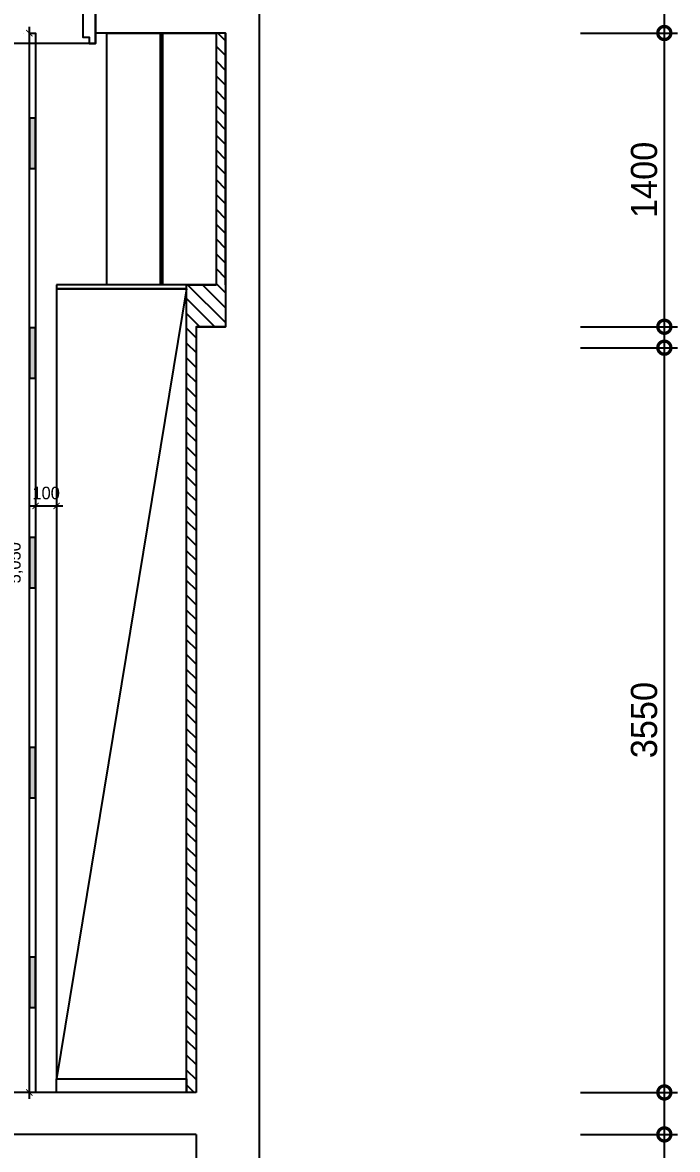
# Model space of a CAD drawing. Header units: millimetres. Extents: x 145965 to 228269, y 99354 to 115204.
# Drawn here: x 204500 to 207623, y 102618 to 107989 of the extents above; entities that cross this region are included whole.
import ezdxf
from ezdxf.enums import TextEntityAlignment as Align

# ---------------------------------------------------------------- set-up
doc = ezdxf.new("R2010")
doc.units = ezdxf.units.MM
doc.header["$LTSCALE"] = 50
doc.linetypes.add('HID', pattern=[2.5, 1.5, -1])
for name, color, linetype in [('06-FUR', 6, 'Continuous'), ('07-DIM WAL', 5, 'Continuous'), ('3.기호.계단선', 30, 'Continuous'), ('FORM(YOURNAME)-1', 1, 'Continuous'), ('FORM(YOURNAME)-11', 1, 'Continuous'), ('RC-LIGHT', 7, 'Continuous'), ('벽1', 2, 'Continuous'), ('틀', 8, 'Continuous')]:
    doc.layers.add(name, color=color, linetype=linetype)
doc.styles.add('HY 울릉도 L', font='')
doc.styles.add('YOURNAME', font='HY울릉도M.TTF')
doc.styles.add('스타일1', font='HY울릉도M.TTF')
doc.styles.get('HY 울릉도 L').set_extended_font_data('HY울릉도L')
doc.dimstyles.new('30', dxfattribs={"dimscale": 30, "dimtxt": 2, "dimasz": 1, "dimexe": 1, "dimexo": 1, "dimgap": 1, "dimtad": 1, "dimdec": 0, "dimrnd": 0.05, "dimdsep": 46, "dimlunit": 6, "dimtxsty": 'HY 울릉도 L', "dimblk": 'ARCHTICK', "dimcen": 2.5, "dimdle": 1, "dimclrd": 133, "dimclre": 133, "dimclrt": 30, "dimadec": 0, "dimazin": 0, "dimtfac": 1, "dimtdec": 0, "dimtix": 1, "dimtmove": 2, "dimatfit": 3, "dimldrblk": 'ARCHTICK', "dimfxl": 1, "dimlwd": -1, "dimlwe": -1, "dimarcsym": 0})
doc.dimstyles.new('50', dxfattribs={"dimscale": 50, "dimtxt": 2.5, "dimasz": 2.5, "dimexe": 1.25, "dimexo": 2, "dimtad": 1, "dimdec": 0, "dimtxsty": '스타일1', "dimblk": 'DOTSMALL', "dimcen": 2.5, "dimclrd": 1, "dimclre": 1, "dimclrt": 2, "dimadec": 0, "dimazin": 0, "dimtfac": 1, "dimtdec": 0, "dimtix": 1, "dimtmove": 0, "dimatfit": 3, "dimldrblk": 'DOTSMALL', "dimfxl": 1.25, "dimarcsym": 0})

# ---------------------------------------------------------------- blocks, each defined once
blk = doc.blocks.new('FORM-ELEVATION')
at = {"layer": 'Defpoints', "color": 158}
blk.add_lwpolyline([(-8309, 33708), (61071, 33708), (61071, -19692), (-8309, -19692)], close=True, dxfattribs=at)
at = {"layer": 'FORM(YOURNAME)-11', "color": 3, "style": 'YOURNAME'}
for tag, height, p in [('1', 450, (71041, -1219)), ('2', 450, (71041, -1863)), ('3', 450, (71041, -3150)), ('4', 450, (71041, -5081)), ('5', 515, (71041, -7398)), ('6', 515, (71041, -9650)), ('7', 515, (71041, -11903)), ('8', 515, (71041, -14155)), ('9', 515, (71041, -16408)), ('10', 515, (66791, -18596)), ('11', 515, (71041, -18660)), ('12', 515, (66791, -20848)), ('13', 515, (71041, -20848))]:
    blk.add_attdef(tag, text='', height=height, dxfattribs=at).set_placement(p, align=Align.MIDDLE_RIGHT)
blk = doc.blocks.new('_DotSmall')
at = {"color": 0, "linetype": 'ByBlock', "const_width": 0.5}
blk.add_lwpolyline([(-0.0625, 0, 1), (0.0625, 0, 1)], format="xyb", close=True, dxfattribs=at)
blk = doc.blocks.new('*D873')
at = {"layer": '07-DIM WAL', "color": 1, "lineweight": -2}
for p, q in [((207160.4, 107939.4), (207622.9, 107939.4)), ((207560.4, 106539.4), (207560.4, 107939.4)), ((207160.4, 106539.4), (207622.9, 106539.4))]:
    blk.add_line(p, q, dxfattribs=at)
at = {"layer": 'Defpoints', "color": 0}
for p in [(207060.4, 107939.4), (207560.4, 107939.4), (207060.4, 106539.4)]:
    blk.add_point(p, dxfattribs=at)
at = {"layer": '07-DIM WAL', "color": 1, "lineweight": -2, "xscale": 125, "yscale": 125, "zscale": 125}
for p, rotation in [((207560.4, 107939.4), 90), ((207560.4, 106539.4), 270)]:
    blk.add_blockref('_DotSmall', p, dxfattribs=dict(at, rotation=rotation))
at = {"layer": '07-DIM WAL', "color": 2, "insert": (207464.2, 107239.4), "char_height": 125, "attachment_point": 5, "rotation": 90, "style": '스타일1'}
blk.add_mtext('1400', dxfattribs=at)
blk = doc.blocks.new('*D875')
at = {"layer": '07-DIM WAL', "color": 1, "lineweight": -2}
for p, q in [((207160.4, 106439.4), (207622.9, 106439.4)), ((207560.4, 102889.4), (207560.4, 106439.4)), ((207160.4, 102889.4), (207622.9, 102889.4))]:
    blk.add_line(p, q, dxfattribs=at)
at = {"layer": 'Defpoints', "color": 0}
for p in [(207060.4, 106439.4), (207560.4, 106439.4), (207060.4, 102889.4)]:
    blk.add_point(p, dxfattribs=at)
at = {"layer": '07-DIM WAL', "color": 1, "lineweight": -2, "xscale": 125, "yscale": 125, "zscale": 125}
for p, rotation in [((207560.4, 106439.4), 90), ((207560.4, 102889.4), 270)]:
    blk.add_blockref('_DotSmall', p, dxfattribs=dict(at, rotation=rotation))
at = {"layer": '07-DIM WAL', "color": 2, "insert": (207464.2, 104664.4), "char_height": 125, "attachment_point": 5, "rotation": 90, "style": '스타일1'}
blk.add_mtext('3550', dxfattribs=at)
blk = doc.blocks.new('*D876')
at = {"layer": '07-DIM WAL', "color": 1, "lineweight": -2}
for p, q in [((207160.4, 102689.4), (207622.9, 102689.4)), ((207560.4, 101589.4), (207560.4, 102689.4)), ((207160.4, 101589.4), (207622.9, 101589.4))]:
    blk.add_line(p, q, dxfattribs=at)
at = {"layer": 'Defpoints', "color": 0}
for p in [(207060.4, 102689.4), (207560.4, 102689.4), (207060.4, 101589.4)]:
    blk.add_point(p, dxfattribs=at)
at = {"layer": '07-DIM WAL', "color": 1, "lineweight": -2, "xscale": 125, "yscale": 125, "zscale": 125}
for p, rotation in [((207560.4, 102689.4), 90), ((207560.4, 101589.4), 270)]:
    blk.add_blockref('_DotSmall', p, dxfattribs=dict(at, rotation=rotation))
at = {"layer": '07-DIM WAL', "color": 2, "insert": (207464.2, 102139.4), "char_height": 125, "attachment_point": 5, "rotation": 90, "style": '스타일1'}
blk.add_mtext('1100', dxfattribs=at)
blk = doc.blocks.new('vidaisejh')
at = {"layer": '벽1'}
for p, q in [((162627.9, 70562.3), (162627.9, 61182.3)), ((161847.9, 67832.3), (161847.9, 67732.3)), ((162467.9, 67732.3), (161847.9, 67732.3)), ((162467.9, 67732.3), (162467.9, 66332.3)), ((162327.9, 66332.3), (162327.9, 62682.3)), ((162327.9, 66332.3), (162467.9, 66332.3)), ((162327.9, 62682.3), (161447.9, 62682.3)), ((162327.9, 62482.3), (161447.9, 62482.3)), ((162327.9, 62482.3), (162327.9, 61382.3))]:
    blk.add_line(p, q, dxfattribs=at)
at = {"layer": '틀'}
for p, q in [((161847.9, 67882.3), (161847.9, 67682.3)), ((161847.9, 67682.3), (161047.9, 67682.3))]:
    blk.add_line(p, q, dxfattribs=at)
blk.add_lwpolyline([(161847.9, 67882.3), (161817.9, 67882.3), (161817.9, 67852.3), (161787.9, 67852.3), (161787.9, 67712.3), (161817.9, 67712.3), (161817.9, 67682.3), (161847.9, 67682.3), (161847.9, 67882.3)], dxfattribs=at)
blk = doc.blocks.new('VJSWJDEH')
at = {"layer": '3.기호.계단선', "transparency": 33554687}
h = blk.add_hatch(dxfattribs=at)
h.set_pattern_fill('_USER', color=8, scale=50, angle=315, style=0, pattern_type=0)
h.set_pattern_definition([(315, (43000, 40207.184), (35.355339, 35.355339), [])])
h.paths.add_polyline_path([(205467.9, 106539.4), (205467.9, 106974.4), (205467.9, 107939.4), (205422.9, 107939.4), (205422.9, 106739.4), (205282.9, 106739.4), (205282.9, 106674.4), (205282.9, 102954.4), (205282.9, 102889.4), (205327.9, 102889.4), (205327.9, 106539.4)])
at = {"layer": '06-FUR', "color": 8}
blk.add_line((205282.9, 106719.4), (204662.9, 102954.4), dxfattribs=at)
for points in [[(204902.9, 107939.4), (205422.9, 107939.4), (205422.9, 106739.4), (204902.9, 106739.4)], [(204662.9, 102954.4), (205282.9, 102954.4), (205282.9, 106719.4), (204662.9, 106719.4)], [(204662.9, 102954.4), (205282.9, 102954.4), (205282.9, 102889.4), (204662.9, 102889.4)]]:
    blk.add_lwpolyline(points, close=True, dxfattribs=at)
blk.add_lwpolyline([(204662.9, 106739.4), (204662.9, 106719.4), (205282.9, 106719.4), (205282.9, 106739.4), (204662.9, 106739.4)], dxfattribs=at)
at = {"layer": '3.기호.계단선', "color": 8}
for points in [[(205467.9, 106739.4), (205467.9, 107939.4), (205422.9, 107939.4), (205422.9, 106739.4)], [(205327.9, 102889.4), (205282.9, 102889.4), (205282.9, 106739.4), (205422.9, 106739.4)], [(205467.9, 106739.4), (205467.9, 106539.4), (205327.9, 106539.4), (205327.9, 102889.4)]]:
    blk.add_lwpolyline(points, dxfattribs=at)
blk.add_blockref('vidaisejh', (43000, 40207.2))
blk = doc.blocks.new('_ArchTick')
at = {"color": 0, "linetype": 'ByBlock', "const_width": 0.15}
blk.add_lwpolyline([(-0.5, -0.5), (0.5, 0.5)], dxfattribs=at)
blk = doc.blocks.new('*D918')
at = {"layer": '07-DIM WAL', "color": 133}
for p, q in [((204562.9, 105715.2), (204562.9, 105715.2)), ((204662.9, 105715.2), (204662.9, 105715.2)), ((204532.9, 105685.2), (204692.9, 105685.2))]:
    blk.add_line(p, q, dxfattribs=at)
at = {"layer": 'Defpoints', "color": 0}
for p in [(204562.9, 105685.2), (204662.9, 105685.2), (204662.9, 105685.2)]:
    blk.add_point(p, dxfattribs=at)
at = {"layer": '07-DIM WAL', "color": 133, "xscale": 30, "yscale": 30, "zscale": 30}
blk.add_blockref('_ArchTick', (204562.9, 105685.2), dxfattribs=at)
at = {"layer": '07-DIM WAL', "color": 133, "xscale": 30, "yscale": 30, "zscale": 30, "rotation": 180}
blk.add_blockref('_ArchTick', (204662.9, 105685.2), dxfattribs=at)
at = {"layer": '07-DIM WAL', "color": 30, "insert": (204612.9, 105746.5), "char_height": 60, "attachment_point": 5, "style": 'HY 울릉도 L'}
blk.add_mtext('100', dxfattribs=at)
blk = doc.blocks.new('*D919')
at = {"layer": '07-DIM WAL', "color": 133}
for p, q in [((204502.9, 107939.4), (204502.9, 107939.4)), ((204532.9, 102859.4), (204532.9, 107969.4)), ((204502.9, 102889.4), (204502.9, 102889.4))]:
    blk.add_line(p, q, dxfattribs=at)
at = {"layer": 'Defpoints', "color": 0}
for p in [(204532.9, 107939.4), (204532.9, 107939.4), (204532.9, 102889.4)]:
    blk.add_point(p, dxfattribs=at)
at = {"layer": '07-DIM WAL', "color": 133, "xscale": 30, "yscale": 30, "zscale": 30}
for p, rotation in [((204532.9, 107939.4), 90), ((204532.9, 102889.4), 270)]:
    blk.add_blockref('_ArchTick', p, dxfattribs=dict(at, rotation=rotation))
at = {"layer": '07-DIM WAL', "color": 30, "insert": (204467, 105414.4), "char_height": 60, "attachment_point": 5, "rotation": 90, "style": 'HY 울릉도 L'}
blk.add_mtext('5,050', dxfattribs=at)

msp = doc.modelspace()

# ---------------------------------------------------------------- hatches: boundary and pattern name
at = {"layer": '3.기호.계단선'}
h = msp.add_hatch(color=256, dxfattribs=at)
h.dxf.hatch_style = 1
h.paths.add_polyline_path([(204532.9, 107534.4), (204532.9, 107294.4), (204562.9, 107294.4), (204562.9, 107534.4)])
h = msp.add_hatch(color=256, dxfattribs=at)
h.dxf.hatch_style = 1
h.paths.add_polyline_path([(204532.9, 106534.4), (204532.9, 106294.4), (204562.9, 106294.4), (204562.9, 106534.4)])
h = msp.add_hatch(color=256, dxfattribs=at)
h.dxf.hatch_style = 1
h.paths.add_polyline_path([(204532.9, 105534.4), (204532.9, 105294.4), (204562.9, 105294.4), (204562.9, 105534.4)])
h = msp.add_hatch(color=256, dxfattribs=at)
h.dxf.hatch_style = 1
h.paths.add_polyline_path([(204532.9, 104534.4), (204532.9, 104294.4), (204562.9, 104294.4), (204562.9, 104534.4)])
h = msp.add_hatch(color=256, dxfattribs=at)
h.dxf.hatch_style = 1
h.paths.add_polyline_path([(204532.9, 103534.4), (204532.9, 103294.4), (204562.9, 103294.4), (204562.9, 103534.4)])

# ---------------------------------------------------------------- linework, layer by layer
for points in [[(204532.9, 107939.4), (204562.9, 107939.4), (204562.9, 102889.4), (204532.9, 102889.4)], [(204532.9, 107534.4), (204532.9, 107294.4), (204562.9, 107294.4), (204562.9, 107534.4)], [(204532.9, 106534.4), (204532.9, 106294.4), (204562.9, 106294.4), (204562.9, 106534.4)], [(204532.9, 105534.4), (204532.9, 105294.4), (204562.9, 105294.4), (204562.9, 105534.4)], [(204532.9, 104534.4), (204532.9, 104294.4), (204562.9, 104294.4), (204562.9, 104534.4)], [(204532.9, 103534.4), (204532.9, 103294.4), (204562.9, 103294.4), (204562.9, 103534.4)]]:
    msp.add_lwpolyline(points, close=True, dxfattribs=at)
at = {"layer": '3.기호.계단선', "color": 10, "linetype": 'HID', "const_width": 20}
msp.add_lwpolyline([(205162.9, 106739.4), (205162.9, 107939.4)], dxfattribs=at)

# ---------------------------------------------------------------- block references
at = {"layer": 'FORM(YOURNAME)-1', "xscale": 0.2500000000000001, "yscale": 0.2500000000000001, "zscale": 0.2500000000000001}
msp.add_blockref('FORM-ELEVATION', (192292.5, 105527.4), dxfattribs=at)
at = {"layer": 'RC-LIGHT'}
msp.add_blockref('VJSWJDEH', (0, 0), dxfattribs=at)

# ---------------------------------------------------------------- dimensions: what is measured, and where the dimension line sits
at = {"layer": '07-DIM WAL'}
for base, p1, p2, picture, middle in [((207560.4, 107939.4), (207060.4, 106539.4), (207060.4, 107939.4), '*D873', (207464.2, 107239.4)), ((207560.4, 106439.4), (207060.4, 102889.4), (207060.4, 106439.4), '*D875', (207464.2, 104664.4)), ((207560.4, 102689.4), (207060.4, 101589.4), (207060.4, 102689.4), '*D876', (207464.2, 102139.4))]:
    dim = msp.add_linear_dim(base=base, p1=p1, p2=p2, angle=270, dimstyle='50', override={"dimtfill": 0}, dxfattribs=at)
    dim.commit()
    dim.dimension.update_dxf_attribs({"geometry": picture, "text_midpoint": middle})
dim = msp.add_linear_dim(base=(204532.9, 107939.4), p1=(204532.9, 102889.4), p2=(204532.9, 107939.4), angle=90, dimstyle='30', dxfattribs=at)
dim.commit()
dim.dimension.update_dxf_attribs({"geometry": '*D919', "text_midpoint": (204467, 105414.4)})
dim = msp.add_linear_dim(base=(204662.9, 105685.2), p1=(204562.9, 105685.2), p2=(204662.9, 105685.2), dimstyle='30', dxfattribs=at)
dim.commit()
dim.dimension.update_dxf_attribs({"geometry": '*D918', "text_midpoint": (204612.9, 105746.5)})

doc.saveas('drawing.dxf')
